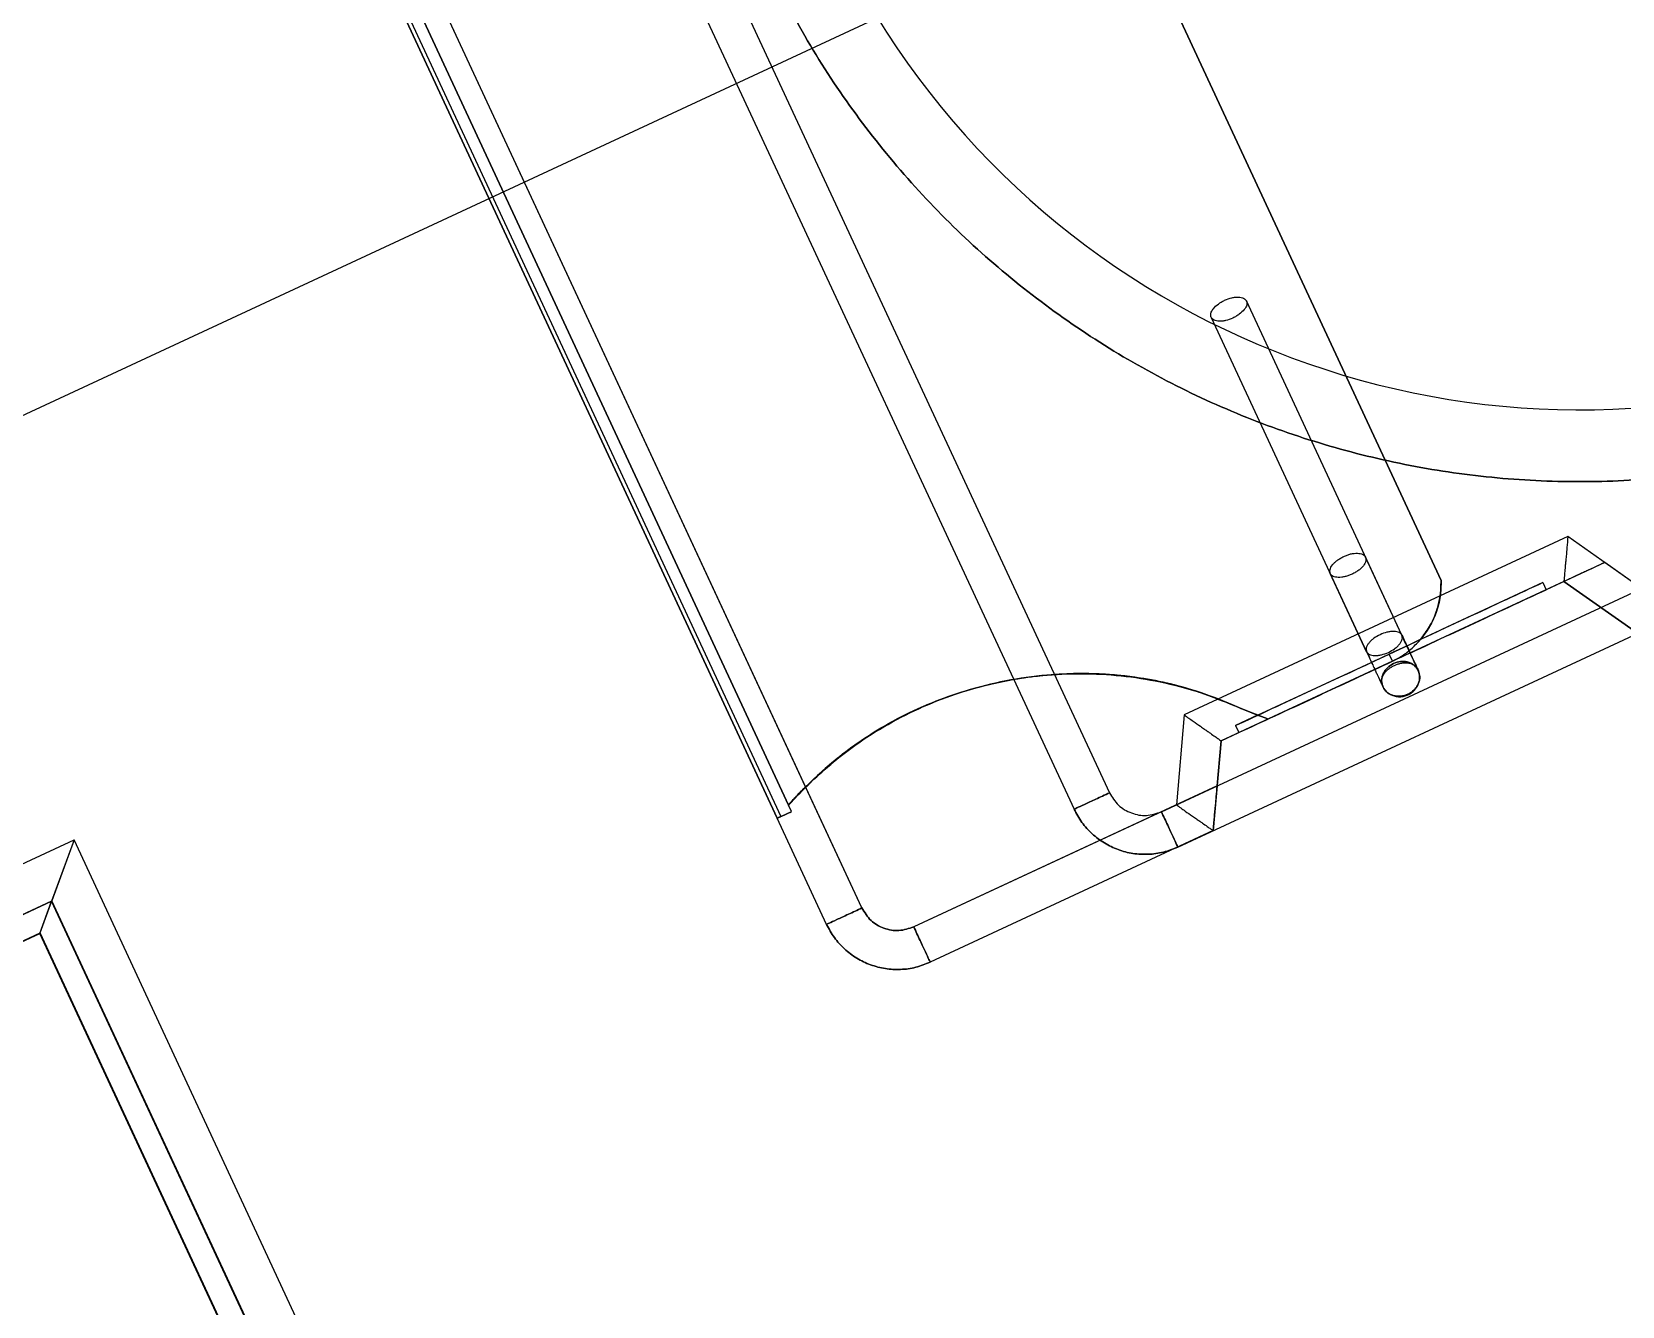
# Model space of a CAD drawing. Header units: millimetres. Extents: x 15 to 205, y 5 to 292.
# Drawn here: x 84.892 to 86.931, y 180.485 to 182.119 of the extents above; entities that cross this region are included whole.
import ezdxf

# ---------------------------------------------------------------- set-up
doc = ezdxf.new("R2010")
doc.units = ezdxf.units.MM

msp = doc.modelspace()

# ---------------------------------------------------------------- linework, layer by layer
at = {"color": 7, "linetype": 'Continuous', "lineweight": 25}
for p, q in [((70.2196, 174.8087), (95.6083, 186.616)), ((85.7859, 183.3783), (86.6989, 181.4151)), ((86.6989, 181.4151), (85.7859, 183.3783)), ((86.6989, 181.4151), (85.7859, 183.3783)), ((85.7859, 183.3783), (86.6989, 181.4151)), ((86.6989, 181.4151), (85.7859, 183.3783)), ((86.6989, 181.4151), (85.7859, 183.3783)), ((86.6989, 181.4151), (85.7859, 183.3783)), ((86.6989, 181.4151), (85.7859, 183.3783)), ((85.3041, 183.2286), (86.274, 181.1431)), ((85.3041, 183.2286), (86.274, 181.1431)), ((85.2588, 183.2075), (86.2286, 181.122)), ((85.2588, 183.2075), (86.2286, 181.122)), ((85.9566, 180.9955), (84.9867, 183.081)), ((85.8662, 181.1189), (85.0167, 182.9454)), ((85.0092, 182.926), (85.8526, 181.1125)), ((85.0092, 182.926), (85.8526, 181.1125)), ((85.8844, 181.1507), (85.0595, 182.9246)), ((85.848, 181.1104), (85.0046, 182.9239)), ((85.848, 181.1104), (85.0046, 182.9239)), ((85.0046, 182.9239), (85.848, 181.1104)), ((85.848, 181.1104), (85.0046, 182.9239)), ((85.0046, 182.9239), (85.848, 181.1104)), ((85.8623, 181.1272), (85.0269, 182.9235)), ((85.0269, 182.9235), (85.8623, 181.1272)), ((85.8623, 181.1272), (85.0269, 182.9235)), ((85.0269, 182.9235), (85.8623, 181.1272)), ((85.0269, 182.9235), (85.8623, 181.1272)), ((86.3404, 181.1188), (88.4259, 182.0887)), ((86.3404, 181.1188), (88.4259, 182.0887)), ((86.3615, 181.0735), (88.447, 182.0434)), ((86.3615, 181.0735), (88.447, 182.0434)), ((86.6488, 181.345), (86.4495, 181.7735)), ((86.4042, 181.7525), (86.6035, 181.3239)), ((86.8614, 181.4714), (86.3697, 181.2428)), ((86.956, 181.4051), (86.8614, 181.4714)), ((86.6488, 181.345), (86.6022, 181.4452)), ((86.9087, 181.4383), (86.8337, 181.4034)), ((86.956, 181.4051), (86.9087, 181.4383)), ((86.6035, 181.3239), (86.5568, 181.4241)), ((86.8563, 181.4139), (86.417, 181.2096)), ((86.8295, 181.4125), (86.6724, 181.3394)), ((86.8295, 181.4125), (86.8337, 181.4034)), ((86.9509, 181.3476), (86.8563, 181.4139)), ((86.8563, 181.4139), (86.8563, 181.4139)), ((86.8563, 181.4139), (86.9509, 181.3476)), ((86.6325, 181.3208), (86.6724, 181.3394)), ((86.4637, 181.2424), (86.6325, 181.3208)), ((86.6367, 181.3118), (86.6325, 181.3208)), ((86.4773, 181.2377), (86.6349, 181.3109)), ((86.4773, 181.2377), (86.6349, 181.3109)), ((86.6699, 181.2997), (86.6699, 181.2997)), ((86.6245, 181.2786), (86.6245, 181.2786)), ((86.3697, 181.2428), (86.3596, 181.1278)), ((86.4637, 181.2424), (86.4354, 181.2292)), ((86.4468, 181.2495), (86.4637, 181.2424)), ((86.4468, 181.2495), (86.4637, 181.2424)), ((86.4468, 181.2495), (86.4637, 181.2424)), ((86.4637, 181.2424), (86.4468, 181.2495)), ((86.4468, 181.2495), (86.4639, 181.2428)), ((86.4468, 181.2495), (86.4637, 181.2424)), ((86.4637, 181.2424), (86.4468, 181.2495)), ((86.4468, 181.2495), (86.4639, 181.2428)), ((86.4637, 181.2424), (86.4773, 181.2377)), ((86.4639, 181.2428), (86.4773, 181.2377)), ((86.417, 181.2096), (86.4397, 181.2202)), ((86.4354, 181.2292), (86.4397, 181.2202)), ((86.417, 181.2096), (86.4068, 181.0946)), ((86.4119, 181.1521), (86.417, 181.2096)), ((86.417, 181.2096), (86.417, 181.2096)), ((85.9566, 180.9955), (85.8844, 181.1507)), ((86.4119, 181.1521), (86.023, 180.9713)), ((85.848, 181.1104), (85.8662, 181.1189)), ((85.848, 181.1104), (85.8526, 181.1125)), ((85.9113, 180.9744), (85.848, 181.1104)), ((85.9113, 180.9744), (85.848, 181.1104)), ((85.848, 181.1104), (85.848, 181.1104)), ((85.848, 181.1104), (85.848, 181.1104)), ((85.848, 181.1104), (85.848, 181.1104)), ((85.848, 181.1104), (85.848, 181.1104)), ((85.8526, 181.1125), (85.8526, 181.1125)), ((85.8662, 181.1189), (85.8623, 181.1272)), ((85.8662, 181.1189), (85.8662, 181.1189)), ((86.3596, 181.1278), (86.023, 180.9713)), ((86.2286, 181.122), (86.2286, 181.122)), ((86.4068, 181.0946), (86.0441, 180.9259)), ((86.4068, 181.0946), (86.0441, 180.9259)), ((86.4068, 181.0946), (86.4068, 181.0946)), ((83.1332, 180.2394), (84.9466, 181.0827)), ((84.9466, 181.0827), (84.9179, 181.0041)), ((84.9466, 181.0827), (84.9181, 181.0047)), ((85.4737, 179.9493), (84.9466, 181.0827)), ((86.3615, 181.0735), (86.3615, 181.0735)), ((83.2112, 180.2109), (84.9181, 181.0047)), ((83.2118, 180.2107), (84.9179, 181.0041)), ((84.9029, 180.9629), (84.9179, 181.0041)), ((84.9031, 180.9636), (84.9181, 181.0047)), ((85.3951, 179.978), (84.9179, 181.0041)), ((85.3957, 179.9778), (84.9181, 181.0047)), ((85.9113, 180.9744), (85.9113, 180.9744)), ((83.2523, 180.1959), (84.9031, 180.9636)), ((83.253, 180.1956), (84.9029, 180.9629)), ((85.3539, 179.9931), (84.9029, 180.9629)), ((85.3546, 179.9928), (84.9031, 180.9636)), ((86.0441, 180.9259), (86.0441, 180.9259))]:
    msp.add_line(p, q, dxfattribs=at)
msp.add_arc((86.8771, 182.6919), 1.0579, 204.9412, 90, dxfattribs=at)
for points, knots in [([(81.4237, 172.0597), (85.5898, 173.9972), (93.9444, 177.8825), (104.3834, 182.7373), (112.6928, 186.6018), (118.8656, 189.4724), (125.0502, 192.3485), (129.1982, 194.2776), (131.2945, 195.2525)], [0, 0, 0, 0, 0.250614, 0.502571, 0.627963, 0.750476, 0.873897, 1, 1, 1, 1]), ([(80.4357, 181.6644), (81.3873, 182.107), (84.2425, 183.4348), (89.0018, 185.6481), (93.7653, 187.8635), (97.5776, 189.6364), (100.9629, 191.2108), (104.1315, 192.6844), (107.092, 194.0612), (108.5717, 194.7493), (109.3115, 195.0933)], [0, 0, 0, 0, 0.098942, 0.296859, 0.494758, 0.593727, 0.692693, 0.846267, 0.923131, 1, 1, 1, 1]), ([(83.0718, 175.9962), (84.0234, 176.4387), (86.8786, 177.7665), (91.6379, 179.9799), (96.4014, 182.1952), (100.2137, 183.9682), (103.599, 185.5425), (106.7676, 187.0161), (109.7281, 188.3929), (111.2077, 189.081), (111.9476, 189.4251)], [0, 0, 0, 0, 0.098942, 0.296859, 0.494758, 0.593727, 0.692693, 0.846267, 0.923131, 1, 1, 1, 1]), ([(111.9476, 189.4251), (111.4718, 189.2039), (110.5202, 188.7613), (108.6138, 187.8747), (106.2305, 186.7663), (101.3182, 184.4818), (94.3569, 181.2444), (88.3473, 178.4496), (85.3425, 177.0522)], [0, 0, 0, 0, 0.053733, 0.107475, 0.214909, 0.322348, 0.661173, 1, 1, 1, 1]), ([(86.4042, 181.7525), (86.4038, 181.7541), (86.4032, 181.7566), (86.4049, 181.7606), (86.4077, 181.7647), (86.4119, 181.7687), (86.4172, 181.7722), (86.4231, 181.7752), (86.4293, 181.7774), (86.4352, 181.7785), (86.4405, 181.7786), (86.4464, 181.7775), (86.4484, 181.7749), (86.4495, 181.7735)], [0, 0, 0, 0, 0.128546, 0.189047, 0.250313, 0.37886, 0.43936, 0.500627, 0.629173, 0.689674, 0.75094, 0.87547, 1, 1, 1, 1]), ([(86.4495, 181.7735), (86.4499, 181.7719), (86.4504, 181.7694), (86.4488, 181.7654), (86.4459, 181.7614), (86.4417, 181.7573), (86.4364, 181.7538), (86.4306, 181.7508), (86.4243, 181.7486), (86.4184, 181.7475), (86.4131, 181.7474), (86.4073, 181.7485), (86.4052, 181.7511), (86.4042, 181.7525)], [0, 0, 0, 0, 0.128546, 0.189047, 0.250313, 0.37886, 0.43936, 0.500627, 0.629173, 0.689674, 0.75094, 0.87547, 1, 1, 1, 1]), ([(85.3425, 177.0522), (85.3035, 177.17), (85.2254, 177.4061), (84.937, 177.8583), (84.3253, 178.504), (83.397, 179.3482), (82.3349, 180.197), (81.3277, 180.9647), (80.7347, 181.4299), (80.4357, 181.6644)], [0, 0, 0, 0, 0.057942, 0.116044, 0.241905, 0.449389, 0.65667, 0.826884, 1, 1, 1, 1]), ([(86.8614, 181.4714), (86.861, 181.4668), (86.8603, 181.4582), (86.8594, 181.4477), (86.8587, 181.4402), (86.8582, 181.4351), (86.8577, 181.4293), (86.8572, 181.4232), (86.8567, 181.4179), (86.8564, 181.4145), (86.8564, 181.4141), (86.8563, 181.4139)], [0, 0, 0, 0, 0.164991, 0.307075, 0.389156, 0.461107, 0.522986, 0.651302, 0.772854, 0.888685, 1, 1, 1, 1]), ([(86.5568, 181.4241), (86.5565, 181.4258), (86.5558, 181.4291), (86.5588, 181.4342), (86.5623, 181.4382), (86.5657, 181.441), (86.5697, 181.4437), (86.5741, 181.446), (86.5786, 181.4479), (86.5831, 181.4493), (86.5876, 181.45), (86.5918, 181.4502), (86.5955, 181.4499), (86.5996, 181.4486), (86.6011, 181.4466), (86.6022, 181.4452)], [0, 0, 0, 0, 0.124391, 0.248782, 0.30998, 0.370413, 0.432735, 0.499374, 0.560572, 0.621005, 0.683327, 0.749966, 0.811164, 0.871597, 1, 1, 1, 1]), ([(86.6022, 181.4452), (86.6025, 181.4436), (86.6032, 181.4403), (86.6003, 181.4351), (86.5968, 181.4311), (86.5934, 181.4283), (86.5893, 181.4257), (86.585, 181.4233), (86.5804, 181.4214), (86.5759, 181.4201), (86.5714, 181.4193), (86.5673, 181.4191), (86.5635, 181.4194), (86.5594, 181.4207), (86.5579, 181.4227), (86.5568, 181.4241)], [0, 0, 0, 0, 0.124391, 0.248782, 0.30998, 0.370413, 0.432735, 0.499374, 0.560572, 0.621005, 0.683327, 0.749966, 0.811164, 0.871597, 1, 1, 1, 1]), ([(86.9087, 181.4383), (86.9045, 181.4363), (86.8966, 181.4326), (86.8871, 181.4281), (86.8803, 181.425), (86.8756, 181.4229), (86.8703, 181.4204), (86.8648, 181.4178), (86.8599, 181.4156), (86.8569, 181.4142), (86.8565, 181.414), (86.8563, 181.4139)], [0, 0, 0, 0, 0.164991, 0.307075, 0.389156, 0.461107, 0.522986, 0.651302, 0.772854, 0.888685, 1, 1, 1, 1]), ([(86.6724, 181.3394), (86.6767, 181.3449), (86.6851, 181.3558), (86.6935, 181.3745), (86.6986, 181.3944), (86.6988, 181.4081), (86.6989, 181.4151)], [0, 0, 0, 0, 0.254497, 0.5, 0.745503, 1, 1, 1, 1]), ([(86.6724, 181.3394), (86.6767, 181.3449), (86.6851, 181.3558), (86.6935, 181.3745), (86.6986, 181.3944), (86.6988, 181.4081), (86.6989, 181.4151)], [0, 0, 0, 0, 0.254497, 0.5, 0.745503, 1, 1, 1, 1]), ([(86.6724, 181.3394), (86.6759, 181.344), (86.6828, 181.3528), (86.6904, 181.3675), (86.6958, 181.3828), (86.6988, 181.3987), (86.6989, 181.4096), (86.6989, 181.4151)], [0, 0, 0, 0, 0.210789, 0.409029, 0.603691, 0.799219, 1, 1, 1, 1]), ([(86.6724, 181.3394), (86.6759, 181.344), (86.6828, 181.3528), (86.6903, 181.3676), (86.6956, 181.3829), (86.6988, 181.3989), (86.6989, 181.4097), (86.6989, 181.4151)], [0, 0, 0, 0, 0.210903, 0.408178, 0.605452, 0.802726, 1, 1, 1, 1]), ([(86.6989, 181.4151), (86.6989, 181.4097), (86.6988, 181.3989), (86.6956, 181.3829), (86.6903, 181.3676), (86.6828, 181.3528), (86.6759, 181.344), (86.6724, 181.3394)], [0, 0, 0, 0, 0.197274, 0.394548, 0.591822, 0.789097, 1, 1, 1, 1]), ([(86.6724, 181.3394), (86.6759, 181.344), (86.6828, 181.3528), (86.6904, 181.3675), (86.6958, 181.3828), (86.6988, 181.3987), (86.6989, 181.4096), (86.6989, 181.4151)], [0, 0, 0, 0, 0.210789, 0.409029, 0.603691, 0.799219, 1, 1, 1, 1]), ([(86.6488, 181.345), (86.6478, 181.3463), (86.6463, 181.3482), (86.6423, 181.3496), (86.6385, 181.35), (86.6342, 181.3498), (86.6283, 181.3487), (86.6207, 181.346), (86.6138, 181.342), (86.6092, 181.3382), (86.6062, 181.335), (86.6041, 181.3318), (86.6025, 181.3279), (86.6031, 181.3255), (86.6035, 181.3239)], [0, 0, 0, 0, 0.119728, 0.18418, 0.25, 0.31582, 0.380272, 0.5, 0.619728, 0.68418, 0.75, 0.81582, 0.880272, 1, 1, 1, 1]), ([(86.6488, 181.345), (86.6478, 181.3463), (86.6463, 181.3482), (86.6423, 181.3496), (86.6385, 181.35), (86.6342, 181.3498), (86.6283, 181.3487), (86.6207, 181.346), (86.6138, 181.342), (86.6092, 181.3382), (86.6062, 181.335), (86.6041, 181.3318), (86.6025, 181.3279), (86.6031, 181.3255), (86.6035, 181.3239)], [0, 0, 0, 0, 0.119728, 0.18418, 0.25, 0.31582, 0.380272, 0.5, 0.619728, 0.68418, 0.75, 0.81582, 0.880272, 1, 1, 1, 1]), ([(86.6035, 181.3239), (86.6049, 181.3209), (86.6075, 181.3152), (86.6112, 181.3073), (86.6141, 181.301), (86.6164, 181.296), (86.6183, 181.292), (86.6199, 181.2884), (86.6214, 181.2854), (86.6223, 181.2833), (86.6228, 181.2824), (86.6229, 181.2824), (86.6229, 181.2828), (86.6228, 181.2838), (86.6226, 181.2854), (86.6227, 181.2879), (86.6235, 181.2913), (86.6255, 181.2955), (86.629, 181.2997), (86.6331, 181.303), (86.6371, 181.3054), (86.641, 181.3072), (86.6452, 181.3087), (86.65, 181.3097), (86.6552, 181.3099), (86.6596, 181.3091), (86.6627, 181.3077), (86.6645, 181.3066), (86.6659, 181.3055), (86.6669, 181.3047), (86.6674, 181.3042), (86.6677, 181.3041), (86.6675, 181.3046), (86.6668, 181.3063), (86.6655, 181.3091), (86.6639, 181.3124), (86.6622, 181.3163), (86.6602, 181.3205), (86.658, 181.3251), (86.6558, 181.3299), (86.6536, 181.3347), (86.6512, 181.3397), (86.6496, 181.3432), (86.6488, 181.345)], [0, 0, 0, 0, 0.049242, 0.094172, 0.1332, 0.165285, 0.192414, 0.222133, 0.254671, 0.28951, 0.305494, 0.31911, 0.330842, 0.341346, 0.351403, 0.367318, 0.385111, 0.411866, 0.441311, 0.4679, 0.49002, 0.509766, 0.53188, 0.556423, 0.583089, 0.611151, 0.624962, 0.637874, 0.650384, 0.663116, 0.676753, 0.691611, 0.720235, 0.746991, 0.772427, 0.803612, 0.828983, 0.857838, 0.889884, 0.91576, 0.942938, 0.971127, 1, 1, 1, 1]), ([(86.6035, 181.3239), (86.6049, 181.3209), (86.6075, 181.3151), (86.6112, 181.3073), (86.6141, 181.301), (86.6164, 181.296), (86.6183, 181.2919), (86.6202, 181.288), (86.622, 181.2841), (86.6235, 181.281), (86.6245, 181.2788), (86.6256, 181.2769), (86.6265, 181.2755), (86.6278, 181.2738), (86.6299, 181.2718), (86.633, 181.2696), (86.6374, 181.2674), (86.6429, 181.2662), (86.6487, 181.2662), (86.6541, 181.2674), (86.6589, 181.2696), (86.6632, 181.2728), (86.667, 181.2769), (86.6698, 181.2818), (86.6711, 181.2863), (86.6715, 181.2898), (86.6715, 181.2931), (86.6708, 181.2966), (86.6697, 181.2997), (86.6685, 181.3026), (86.6674, 181.305), (86.6663, 181.3074), (86.6652, 181.3097), (86.6638, 181.3127), (86.6622, 181.3162), (86.6602, 181.3205), (86.658, 181.3251), (86.6558, 181.3299), (86.6536, 181.3347), (86.6512, 181.3397), (86.6496, 181.3432), (86.6488, 181.345)], [0, 0, 0, 0, 0.047671, 0.091104, 0.128755, 0.159613, 0.185893, 0.215534, 0.248952, 0.285871, 0.318094, 0.330604, 0.341261, 0.350774, 0.365358, 0.381923, 0.407022, 0.435054, 0.463115, 0.489445, 0.51396, 0.539298, 0.565872, 0.593048, 0.620035, 0.632946, 0.645547, 0.671686, 0.701163, 0.724154, 0.745521, 0.765545, 0.785529, 0.810165, 0.834614, 0.862462, 0.893427, 0.91845, 0.944748, 0.972038, 1, 1, 1, 1]), ([(86.6035, 181.3239), (86.6044, 181.3226), (86.6059, 181.3206), (86.61, 181.3193), (86.6137, 181.3189), (86.618, 181.3191), (86.624, 181.3202), (86.6315, 181.3228), (86.6384, 181.3269), (86.6431, 181.3307), (86.646, 181.3339), (86.6481, 181.3371), (86.6497, 181.341), (86.6492, 181.3434), (86.6488, 181.345)], [0, 0, 0, 0, 0.1197284, 0.1841803, 0.25, 0.3158197, 0.3802716, 0.5, 0.6197284, 0.6841803, 0.75, 0.8158197, 0.8802716, 1, 1, 1, 1]), ([(86.6035, 181.3239), (86.6044, 181.3226), (86.6059, 181.3206), (86.61, 181.3193), (86.6137, 181.3189), (86.618, 181.3191), (86.624, 181.3202), (86.6315, 181.3228), (86.6384, 181.3269), (86.6431, 181.3307), (86.646, 181.3339), (86.6481, 181.3371), (86.6497, 181.341), (86.6492, 181.3434), (86.6488, 181.345)], [0, 0, 0, 0, 0.119728, 0.18418, 0.25, 0.31582, 0.380272, 0.5, 0.619728, 0.68418, 0.75, 0.81582, 0.880272, 1, 1, 1, 1]), ([(86.6349, 181.3109), (86.6397, 181.3134), (86.6492, 181.3184), (86.6619, 181.3281), (86.669, 181.3357), (86.6724, 181.3394)], [0, 0, 0, 0, 0.341194, 0.682387, 1, 1, 1, 1]), ([(86.6349, 181.3109), (86.6397, 181.3134), (86.6492, 181.3184), (86.6619, 181.3281), (86.669, 181.3357), (86.6724, 181.3394)], [0, 0, 0, 0, 0.341194, 0.682387, 1, 1, 1, 1]), ([(86.6488, 181.345), (86.6501, 181.3422), (86.6527, 181.3365), (86.6567, 181.3281), (86.6604, 181.3199), (86.6638, 181.3127), (86.6666, 181.3068), (86.6685, 181.3026), (86.6697, 181.3001), (86.6698, 181.2998), (86.6699, 181.2996)], [0, 0, 0, 0, 0.116516, 0.240011, 0.368641, 0.5, 0.631359, 0.759989, 0.883484, 1, 1, 1, 1]), ([(86.6699, 181.2996), (86.6698, 181.2998), (86.6697, 181.3001), (86.6685, 181.3026), (86.6666, 181.3068), (86.6638, 181.3127), (86.6604, 181.3199), (86.6567, 181.3281), (86.6527, 181.3365), (86.6501, 181.3422), (86.6488, 181.345)], [0, 0, 0, 0, 0.116516, 0.240011, 0.368641, 0.5, 0.631359, 0.759989, 0.883484, 1, 1, 1, 1]), ([(85.8623, 181.1272), (85.881, 181.1467), (85.9181, 181.1851), (85.9841, 181.2305), (86.0563, 181.2648), (86.1338, 181.2871), (86.2137, 181.2979), (86.2936, 181.2953), (86.3723, 181.2802), (86.4217, 181.2598), (86.4468, 181.2495)], [0, 0, 0, 0, 0.12648, 0.249763, 0.373159, 0.49997, 0.626478, 0.749764, 0.873163, 1, 1, 1, 1]), ([(85.8623, 181.1272), (85.8747, 181.1405), (85.8992, 181.1666), (85.9405, 181.2004), (85.9846, 181.2295), (86.0317, 181.2534), (86.0817, 181.2724), (86.134, 181.2861), (86.1874, 181.2946), (86.2408, 181.2973), (86.2935, 181.2943), (86.3455, 181.2853), (86.3971, 181.2708), (86.4301, 181.2566), (86.4468, 181.2495)], [0, 0, 0, 0, 0.08483, 0.167766, 0.249763, 0.331811, 0.414895, 0.499969, 0.584822, 0.667766, 0.749764, 0.831812, 0.914905, 1, 1, 1, 1]), ([(85.8844, 181.1507), (85.9033, 181.168), (85.9407, 181.2022), (86.0056, 181.2419), (86.0755, 181.2715), (86.1498, 181.29), (86.2258, 181.298), (86.3016, 181.294), (86.3762, 181.2788), (86.423, 181.2593), (86.4468, 181.2495)], [0, 0, 0, 0, 0.126304, 0.249753, 0.37332, 0.499972, 0.626302, 0.749754, 0.873324, 1, 1, 1, 1]), ([(85.8844, 181.1507), (85.8969, 181.1625), (85.9217, 181.1857), (85.9627, 181.2156), (86.006, 181.241), (86.0517, 181.2617), (86.0999, 181.2777), (86.1499, 181.289), (86.2008, 181.2956), (86.2514, 181.2969), (86.3015, 181.293), (86.3508, 181.2839), (86.3997, 181.2697), (86.431, 181.2563), (86.4468, 181.2495)], [0, 0, 0, 0, 0.08466, 0.167624, 0.249753, 0.331935, 0.415055, 0.499971, 0.584652, 0.667624, 0.749754, 0.831936, 0.915064, 1, 1, 1, 1]), ([(86.6245, 181.2786), (86.6237, 181.2812), (86.6224, 181.2852), (86.6231, 181.2911), (86.6246, 181.2956), (86.627, 181.2998), (86.6312, 181.3046), (86.6379, 181.3092), (86.6457, 181.3114), (86.652, 181.3115), (86.6569, 181.3106), (86.6612, 181.3088), (86.6662, 181.3056), (86.6684, 181.302), (86.6699, 181.2996)], [0, 0, 0, 0, 0.119728, 0.18418, 0.25, 0.31582, 0.380272, 0.5, 0.619728, 0.68418, 0.75, 0.81582, 0.880272, 1, 1, 1, 1]), ([(86.6699, 181.2996), (86.6684, 181.302), (86.6662, 181.3056), (86.6612, 181.3088), (86.6569, 181.3106), (86.652, 181.3115), (86.6457, 181.3114), (86.6379, 181.3092), (86.6312, 181.3046), (86.627, 181.2998), (86.6246, 181.2956), (86.6231, 181.2911), (86.6224, 181.2852), (86.6237, 181.2812), (86.6245, 181.2786)], [0, 0, 0, 0, 0.119728, 0.18418, 0.25, 0.31582, 0.380272, 0.5, 0.619728, 0.68418, 0.75, 0.81582, 0.880272, 1, 1, 1, 1]), ([(86.6699, 181.2996), (86.6707, 181.297), (86.672, 181.293), (86.6713, 181.2871), (86.6699, 181.2826), (86.6674, 181.2784), (86.6632, 181.2736), (86.6566, 181.269), (86.6488, 181.2668), (86.6424, 181.2668), (86.6376, 181.2676), (86.6332, 181.2694), (86.6282, 181.2727), (86.626, 181.2762), (86.6245, 181.2786)], [0, 0, 0, 0, 0.119728, 0.18418, 0.25, 0.31582, 0.380272, 0.5, 0.619728, 0.68418, 0.75, 0.81582, 0.880272, 1, 1, 1, 1]), ([(86.6245, 181.2786), (86.626, 181.2762), (86.6282, 181.2727), (86.6332, 181.2694), (86.6376, 181.2676), (86.6424, 181.2668), (86.6488, 181.2668), (86.6566, 181.269), (86.6632, 181.2736), (86.6674, 181.2784), (86.6699, 181.2826), (86.6713, 181.2871), (86.672, 181.293), (86.6707, 181.297), (86.6699, 181.2996)], [0, 0, 0, 0, 0.119728, 0.18418, 0.25, 0.31582, 0.380272, 0.5, 0.619728, 0.68418, 0.75, 0.81582, 0.880272, 1, 1, 1, 1]), ([(86.3697, 181.2428), (86.3736, 181.2401), (86.3807, 181.2352), (86.3893, 181.2292), (86.3955, 181.2248), (86.3997, 181.2218), (86.4044, 181.2184), (86.4094, 181.215), (86.4138, 181.2119), (86.4165, 181.21), (86.4168, 181.2097), (86.417, 181.2096)], [0, 0, 0, 0, 0.164991, 0.3070748, 0.3891564, 0.4611068, 0.5229861, 0.6513019, 0.7728537, 0.888685, 1, 1, 1, 1]), ([(85.8623, 181.1272), (85.8656, 181.131), (85.8723, 181.1384), (85.8804, 181.1466), (85.8844, 181.1507)], [0, 0, 0, 0, 0.499263, 1, 1, 1, 1]), ([(85.8623, 181.1272), (85.8656, 181.131), (85.8723, 181.1384), (85.8804, 181.1466), (85.8844, 181.1507)], [0, 0, 0, 0, 0.499263, 1, 1, 1, 1]), ([(86.4068, 181.0946), (86.4068, 181.0948), (86.4069, 181.0952), (86.4072, 181.0985), (86.4076, 181.1029), (86.408, 181.1074), (86.4086, 181.1144), (86.4096, 181.1248), (86.4108, 181.1388), (86.4115, 181.1475), (86.4119, 181.1521)], [0, 0, 0, 0, 0.111381, 0.227281, 0.348905, 0.412284, 0.477473, 0.692743, 0.834911, 1, 1, 1, 1]), ([(86.274, 181.1431), (86.2774, 181.1375), (86.2842, 181.1262), (86.299, 181.1178), (86.3115, 181.1143), (86.3247, 181.1134), (86.3341, 181.1166), (86.3404, 181.1188)], [0, 0, 0, 0, 0.249526, 0.499052, 0.624411, 0.746441, 1, 1, 1, 1]), ([(86.274, 181.1431), (86.2774, 181.1375), (86.2842, 181.1262), (86.299, 181.1178), (86.3115, 181.1143), (86.3247, 181.1134), (86.3341, 181.1166), (86.3404, 181.1188)], [0, 0, 0, 0, 0.249526, 0.499052, 0.624411, 0.746441, 1, 1, 1, 1]), ([(86.3596, 181.1278), (86.3634, 181.1251), (86.3704, 181.12), (86.379, 181.114), (86.3852, 181.1097), (86.3894, 181.1068), (86.3942, 181.1034), (86.3992, 181.0999), (86.4036, 181.0968), (86.4063, 181.0949), (86.4066, 181.0947), (86.4068, 181.0946)], [0, 0, 0, 0, 0.164991, 0.3070748, 0.3891564, 0.4611068, 0.5229861, 0.6513019, 0.7728537, 0.888685, 1, 1, 1, 1]), ([(86.023, 180.9713), (86.0168, 180.9691), (86.0043, 180.9649), (85.9876, 180.968), (85.9758, 180.9734), (85.9651, 180.9812), (85.96, 180.9897), (85.9566, 180.9955)], [0, 0, 0, 0, 0.249526, 0.499052, 0.624411, 0.746441, 1, 1, 1, 1]), ([(85.9566, 180.9955), (85.96, 180.9897), (85.9651, 180.9812), (85.9758, 180.9734), (85.9876, 180.968), (86.0043, 180.9649), (86.0168, 180.9691), (86.023, 180.9713)], [0, 0, 0, 0, 0.253559, 0.375589, 0.500948, 0.750474, 1, 1, 1, 1])]:
    msp.add_open_spline(points, degree=3, knots=knots, dxfattribs=at)
for points in [[(85.8344, 182.2069), (85.8512, 182.1733), (85.8849, 182.1059), (85.9476, 182.0118), (86.0186, 181.9239), (86.0981, 181.8434), (86.185, 181.7712), (86.2786, 181.7078), (86.3779, 181.6538), (86.4821, 181.6099), (86.59, 181.5764), (86.7007, 181.5536), (86.8131, 181.5418), (86.9262, 181.5411), (87.0387, 181.5514), (87.1498, 181.5728), (87.2581, 181.6049), (87.3628, 181.6474), (87.4629, 181.7001), (87.5573, 181.7623), (87.6451, 181.8334), (87.7256, 181.9128), (87.7978, 181.9997), (87.8612, 182.0933), (87.9152, 182.1927), (87.9591, 182.2968), (87.9926, 182.4048), (88.0154, 182.5155), (88.0272, 182.6279), (88.0279, 182.7409), (88.0176, 182.8535), (87.9962, 182.9645), (87.9641, 183.0729), (87.9215, 183.1776), (87.8689, 183.2776), (87.8067, 183.372), (87.7356, 183.4599), (87.6562, 183.5403), (87.5693, 183.6126), (87.4757, 183.676), (87.3763, 183.7299), (87.2722, 183.7739), (87.1642, 183.8074), (87.0535, 183.8301), (86.9411, 183.8419), (86.8281, 183.8427), (86.7155, 183.8324), (86.6045, 183.8109), (86.4959, 183.7793), (86.4268, 183.7495), (86.3922, 183.7346)], [(86.3922, 183.7346), (86.4268, 183.7495), (86.4959, 183.7793), (86.6045, 183.8109), (86.7155, 183.8324), (86.8281, 183.8427), (86.9411, 183.8419), (87.0535, 183.8301), (87.1642, 183.8074), (87.2722, 183.7739), (87.3763, 183.7299), (87.4757, 183.676), (87.5693, 183.6126), (87.6562, 183.5403), (87.7356, 183.4599), (87.8067, 183.372), (87.8689, 183.2776), (87.9215, 183.1776), (87.9641, 183.0729), (87.9962, 182.9645), (88.0176, 182.8535), (88.0279, 182.7409), (88.0272, 182.6279), (88.0154, 182.5155), (87.9926, 182.4048), (87.9591, 182.2968), (87.9152, 182.1927), (87.8612, 182.0933), (87.7978, 181.9997), (87.7256, 181.9128), (87.6451, 181.8334), (87.5573, 181.7623), (87.4629, 181.7001), (87.3628, 181.6474), (87.2581, 181.6049), (87.1498, 181.5728), (87.0387, 181.5514), (86.9262, 181.5411), (86.8131, 181.5418), (86.7007, 181.5536), (86.59, 181.5764), (86.4821, 181.6099), (86.3779, 181.6538), (86.2786, 181.7078), (86.185, 181.7712), (86.0981, 181.8434), (86.0186, 181.9239), (85.9476, 182.0118), (85.8849, 182.1059), (85.8512, 182.1733), (85.8344, 182.2069)], [(86.8295, 181.4125), (86.814, 181.4053), (86.783, 181.3909), (86.7321, 181.3672), (86.6807, 181.3433), (86.6485, 181.3283), (86.6325, 181.3208)], [(86.6367, 181.3118), (86.6527, 181.3192), (86.6849, 181.3342), (86.7363, 181.3581), (86.7872, 181.3818), (86.8182, 181.3962), (86.8337, 181.4034)], [(86.6989, 181.4151), (86.6988, 181.4082), (86.6985, 181.3945), (86.6932, 181.3746), (86.6849, 181.3557), (86.6765, 181.3448), (86.6724, 181.3394)], [(86.6724, 181.3394), (86.6765, 181.3448), (86.6849, 181.3557), (86.6932, 181.3746), (86.6985, 181.3945), (86.6988, 181.4082), (86.6989, 181.4151)], [(86.4354, 181.2292), (86.4507, 181.2363), (86.4812, 181.2505), (86.5327, 181.2744), (86.5847, 181.2986), (86.6165, 181.3134), (86.6325, 181.3208)], [(86.4468, 181.2495), (86.4304, 181.2564), (86.3977, 181.2704), (86.3462, 181.2845), (86.2935, 181.2935), (86.2402, 181.2967), (86.1869, 181.2942), (86.1341, 181.2861), (86.0825, 181.2724), (86.0326, 181.2533), (85.985, 181.229), (85.9404, 181.1997), (85.8988, 181.1661), (85.8745, 181.1402), (85.8623, 181.1272)], [(86.4468, 181.2495), (86.4304, 181.2564), (86.3977, 181.2704), (86.3462, 181.2845), (86.2935, 181.2935), (86.2402, 181.2967), (86.1869, 181.2942), (86.1341, 181.2861), (86.0825, 181.2724), (86.0326, 181.2533), (85.985, 181.229), (85.9404, 181.1997), (85.8988, 181.1661), (85.8745, 181.1402), (85.8623, 181.1272)], [(85.8844, 181.1507), (85.8968, 181.1622), (85.9214, 181.1853), (85.9626, 181.215), (86.0063, 181.2406), (86.0525, 181.2616), (86.1005, 181.2778), (86.15, 181.2891), (86.2003, 181.2953), (86.251, 181.2964), (86.3015, 181.2924), (86.3514, 181.2832), (86.4002, 181.2694), (86.4313, 181.2561), (86.4468, 181.2495)], [(85.8844, 181.1507), (85.8968, 181.1622), (85.9214, 181.1853), (85.9626, 181.215), (86.0063, 181.2406), (86.0525, 181.2616), (86.1005, 181.2778), (86.15, 181.2891), (86.2003, 181.2953), (86.251, 181.2964), (86.3015, 181.2924), (86.3514, 181.2832), (86.4002, 181.2694), (86.4313, 181.2561), (86.4468, 181.2495)], [(86.4397, 181.2202), (86.4549, 181.2273), (86.4855, 181.2414), (86.5369, 181.2654), (86.5889, 181.2895), (86.6207, 181.3044), (86.6367, 181.3118)], [(85.8844, 181.1507), (85.8804, 181.1466), (85.8722, 181.1385), (85.8656, 181.131), (85.8623, 181.1272)], [(85.8623, 181.1272), (85.8656, 181.131), (85.8722, 181.1385), (85.8804, 181.1466), (85.8844, 181.1507)], [(86.274, 181.1431), (86.268, 181.1403), (86.2561, 181.1348), (86.2412, 181.1278), (86.2307, 181.123), (86.2293, 181.1223), (86.2286, 181.122)], [(86.2286, 181.122), (86.2293, 181.1223), (86.2307, 181.123), (86.2412, 181.1278), (86.2561, 181.1348), (86.268, 181.1403), (86.274, 181.1431)], [(85.848, 181.1104), (85.8483, 181.1105), (85.8487, 181.1108), (85.8525, 181.1125), (85.8582, 181.1151), (85.8635, 181.1176), (85.8662, 181.1189)], [(85.8526, 181.1125), (85.8512, 181.1119), (85.8486, 181.1107), (85.8482, 181.1105), (85.848, 181.1104)], [(86.2286, 181.122), (86.2317, 181.1162), (86.2379, 181.1047), (86.2513, 181.0901), (86.267, 181.0782), (86.2848, 181.0696), (86.3039, 181.0647), (86.3236, 181.0637), (86.3432, 181.0662), (86.3554, 181.0711), (86.3615, 181.0735)], [(86.3615, 181.0735), (86.3554, 181.0711), (86.3432, 181.0662), (86.3236, 181.0637), (86.3039, 181.0647), (86.2848, 181.0696), (86.267, 181.0782), (86.2513, 181.0901), (86.2379, 181.1047), (86.2317, 181.1162), (86.2286, 181.122)], [(86.3615, 181.0735), (86.3612, 181.0742), (86.3605, 181.0756), (86.3557, 181.086), (86.3487, 181.101), (86.3432, 181.1129), (86.3404, 181.1188)], [(86.3404, 181.1188), (86.3432, 181.1129), (86.3487, 181.101), (86.3557, 181.086), (86.3605, 181.0756), (86.3612, 181.0742), (86.3615, 181.0735)], [(85.9566, 180.9955), (85.9507, 180.9927), (85.9388, 180.9872), (85.9238, 180.9802), (85.9133, 180.9754), (85.912, 180.9747), (85.9113, 180.9744)], [(85.9113, 180.9744), (85.912, 180.9747), (85.9133, 180.9754), (85.9238, 180.9802), (85.9388, 180.9872), (85.9507, 180.9927), (85.9566, 180.9955)], [(85.9113, 180.9744), (85.9144, 180.9686), (85.9206, 180.9571), (85.9339, 180.9425), (85.9496, 180.9306), (85.9674, 180.9221), (85.9865, 180.9171), (86.0062, 180.9161), (86.0258, 180.9186), (86.038, 180.9235), (86.0441, 180.9259)], [(86.0441, 180.9259), (86.038, 180.9235), (86.0258, 180.9186), (86.0062, 180.9161), (85.9865, 180.9171), (85.9674, 180.9221), (85.9496, 180.9306), (85.9339, 180.9425), (85.9206, 180.9571), (85.9144, 180.9686), (85.9113, 180.9744)], [(86.0441, 180.9259), (86.0438, 180.9266), (86.0432, 180.928), (86.0383, 180.9384), (86.0313, 180.9534), (86.0258, 180.9653), (86.023, 180.9713)], [(86.023, 180.9713), (86.0258, 180.9653), (86.0313, 180.9534), (86.0383, 180.9384), (86.0432, 180.928), (86.0438, 180.9266), (86.0441, 180.9259)]]:
    msp.add_open_spline(points, degree=3, dxfattribs=at)

doc.saveas('drawing.dxf')
